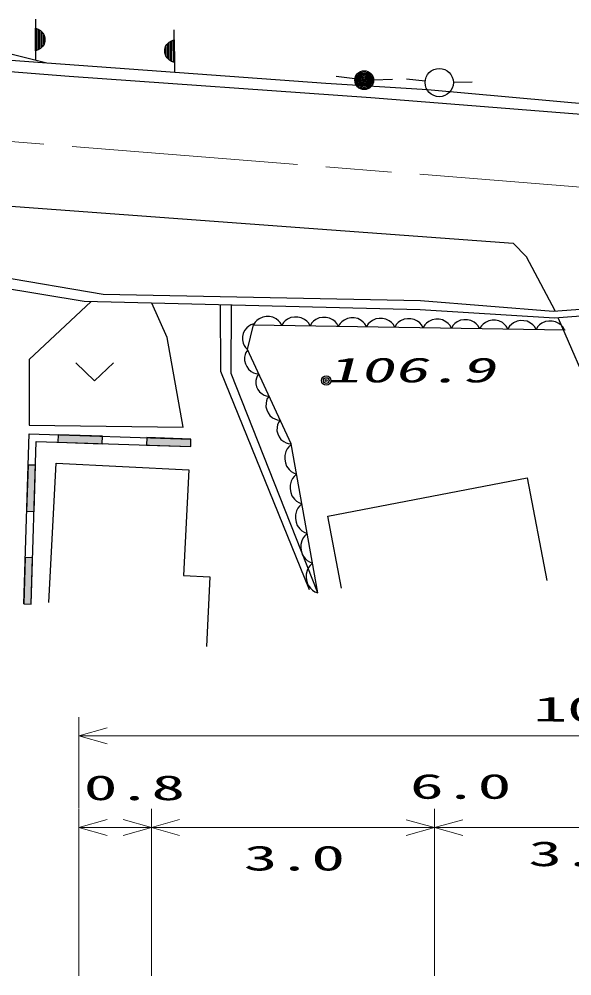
# Model space of a CAD drawing. Units: millimetres, scale not verified. Extents: x 40000 to 680000, y 20000 to 380000.
# Drawn here: x 122423 to 151746, y 242103 to 292844 of the extents above; entities that cross this region are included whole.
import ezdxf
from ezdxf.enums import TextEntityAlignment as Align

# ---------------------------------------------------------------- set-up
doc = ezdxf.new("R2010")
doc.units = ezdxf.units.MM
doc.header["$LTSCALE"] = 1000
doc.linetypes.add('CHAIN', pattern=[18.5, 12, -1.5, 3.5, -1.5])
for name, color, linetype, lineweight in [('M-BGD', 7, 'Continuous', 25), ('M-BMK', 2, 'CHAIN', 13), ('M-STR-HTXT', 7, 'Continuous', 13)]:
    doc.layers.add(name, color=color, linetype=linetype, lineweight=lineweight)
doc.styles.add('ＭＳ ゴシック', font='')
doc.styles.get('ＭＳ ゴシック').set_extended_font_data('MS Gothic')

msp = doc.modelspace()

# ---------------------------------------------------------------- hatches: boundary and pattern name
at = {"layer": 'M-BGD'}
for points in [[(124483, 270404), (126830, 270326), (126843, 270726), (124496, 270803)], [(129177, 270248), (131525, 270171), (131538, 270570), (129191, 270648)], [(123218, 266728), (123296, 269184), (122896, 269197), (122819, 266740)], [(123064, 261814), (123141, 264271), (122741, 264284), (122664, 261827)]]:
    msp.add_hatch(color=256, dxfattribs=at).paths.add_polyline_path(points)

# ---------------------------------------------------------------- linework, layer by layer
for p, q in [((123288, 292844), (123288, 290680)), ((123288, 292362), (123432, 292314)), ((123288, 291163), (123288, 292362)), ((123360, 291211), (123360, 292314)), ((123432, 292314), (123552, 292242)), ((123432, 292290), (123432, 291235)), ((130635, 292270), (130667, 290032)), ((101222, 292226), (123891, 290529)), ((123504, 291259), (123504, 292266)), ((123552, 292242), (123672, 292122)), ((123576, 292194), (123576, 291330)), ((123648, 291402), (123648, 292122)), ((123672, 292122), (123744, 292002)), ((123720, 292002), (123720, 291522)), ((123744, 292002), (123792, 291858)), ((123792, 291858), (123792, 291666)), ((125077, 289808), (101392, 291592)), ((119483, 291633), (123891, 290529)), ((123552, 291282), (123432, 291211)), ((123672, 291402), (123552, 291282)), ((123744, 291522), (123672, 291402)), ((123792, 291666), (123744, 291522)), ((130146, 291240), (130192, 291384)), ((130192, 291384), (130262, 291505)), ((130223, 290905), (130216, 291385)), ((130262, 291505), (130380, 291627)), ((130286, 291506), (130296, 290786)), ((130369, 290715), (130357, 291579)), ((130380, 291627), (130499, 291701)), ((130428, 291652), (130442, 290644)), ((130499, 291701), (130643, 291751)), ((130515, 290621), (130500, 291677)), ((130571, 291702), (130587, 290598)), ((130643, 291751), (130660, 290551)), ((123432, 291211), (123288, 291163)), ((130149, 291048), (130146, 291240)), ((130199, 290905), (130149, 291048)), ((130272, 290786), (130199, 290905)), ((130394, 290667), (130272, 290786)), ((123891, 290529), (138702, 289442)), ((130515, 290597), (130394, 290667)), ((130660, 290551), (130515, 290597)), ((141075, 288663), (125077, 289808)), ((140235, 289671), (139245, 289807)), ((138702, 289442), (144079, 289110)), ((141230, 289622), (142229, 289658)), ((143962, 289560), (142968, 289665)), ((145457, 289498), (146457, 289520)), ((144079, 289110), (158531, 287813)), ((158918, 287263), (141075, 288663)), ((106997, 284021), (137790, 281762)), ((137790, 281762), (148629, 280955)), ((148629, 280955), (149345, 280238)), ((150865, 277366), (149345, 280238)), ((120815, 279290), (126883, 278265)), ((125879, 277872), (120790, 278716)), ((126883, 278265), (143719, 277925)), ((126252, 277863), (122962, 274794)), ((143697, 277425), (125879, 277872)), ((130282, 275951), (129463, 277782)), ((133127, 274157), (133107, 277691)), ((133667, 274049), (133688, 277676)), ((143719, 277925), (150753, 277357)), ((150753, 277357), (155156, 277685)), ((135525, 277071), (135345, 277043)), ((135705, 277068), (135525, 277071)), ((135884, 277035), (135705, 277068)), ((137024, 277046), (136844, 277019)), ((137204, 277044), (137024, 277046)), ((150820, 276977), (143697, 277425)), ((155376, 277339), (150820, 276977)), ((134612, 276565), (134504, 276476)), ((134542, 275315), (134858, 276631)), ((134713, 276627), (134612, 276565)), ((134869, 276676), (134713, 276627)), ((134950, 276780), (134858, 276631)), ((134858, 276631), (151393, 276365)), ((135042, 276868), (134950, 276780)), ((135163, 276956), (135042, 276868)), ((135345, 277043), (135163, 276956)), ((136063, 276942), (135884, 277035)), ((136181, 276850), (136063, 276942)), ((136270, 276759), (136181, 276850)), ((136357, 276607), (136270, 276759)), ((136450, 276756), (136357, 276607)), ((136541, 276844), (136450, 276756)), ((136663, 276932), (136541, 276844)), ((136844, 277019), (136663, 276932)), ((137384, 277011), (137204, 277044)), ((137562, 276918), (137384, 277011)), ((137681, 276826), (137562, 276918)), ((137769, 276734), (137681, 276826)), ((137857, 276583), (137769, 276734)), ((137949, 276732), (137857, 276583)), ((138041, 276820), (137949, 276732)), ((138162, 276908), (138041, 276820)), ((138343, 276995), (138162, 276908)), ((138524, 277022), (138343, 276995)), ((138704, 277019), (138524, 277022)), ((138883, 276986), (138704, 277019)), ((139062, 276894), (138883, 276986)), ((139180, 276802), (139062, 276894)), ((139269, 276710), (139180, 276802)), ((139356, 276559), (139269, 276710)), ((139449, 276707), (139356, 276559)), ((139540, 276796), (139449, 276707)), ((139661, 276884), (139540, 276796)), ((139843, 276971), (139661, 276884)), ((140023, 276998), (139843, 276971)), ((140203, 276995), (140023, 276998)), ((140383, 276962), (140203, 276995)), ((140561, 276869), (140383, 276962)), ((140680, 276778), (140561, 276869)), ((140768, 276686), (140680, 276778)), ((140856, 276535), (140768, 276686)), ((140948, 276683), (140856, 276535)), ((141039, 276772), (140948, 276683)), ((141161, 276860), (141039, 276772)), ((141342, 276947), (141161, 276860)), ((141523, 276974), (141342, 276947)), ((141703, 276971), (141523, 276974)), ((141882, 276938), (141703, 276971)), ((142060, 276845), (141882, 276938)), ((142179, 276753), (142060, 276845)), ((142267, 276662), (142179, 276753)), ((142355, 276511), (142267, 276662)), ((142447, 276659), (142355, 276511)), ((142539, 276748), (142447, 276659)), ((142660, 276836), (142539, 276748)), ((142842, 276923), (142660, 276836)), ((143022, 276950), (142842, 276923)), ((143202, 276947), (143022, 276950)), ((143381, 276914), (143202, 276947)), ((143560, 276821), (143381, 276914)), ((143678, 276729), (143560, 276821)), ((143767, 276638), (143678, 276729)), ((143854, 276486), (143767, 276638)), ((143947, 276635), (143854, 276486)), ((144038, 276723), (143947, 276635)), ((144160, 276811), (144038, 276723)), ((144341, 276898), (144160, 276811)), ((144521, 276926), (144341, 276898)), ((144701, 276923), (144521, 276926)), ((144881, 276890), (144701, 276923)), ((145059, 276797), (144881, 276890)), ((145178, 276705), (145059, 276797)), ((145266, 276614), (145178, 276705)), ((145354, 276462), (145266, 276614)), ((145446, 276611), (145354, 276462)), ((145538, 276699), (145446, 276611)), ((145659, 276787), (145538, 276699)), ((145840, 276874), (145659, 276787)), ((146021, 276901), (145840, 276874)), ((146201, 276898), (146021, 276901)), ((146380, 276866), (146201, 276898)), ((146559, 276773), (146380, 276866)), ((146677, 276681), (146559, 276773)), ((146766, 276589), (146677, 276681)), ((146853, 276438), (146766, 276589)), ((146946, 276586), (146853, 276438)), ((147037, 276675), (146946, 276586)), ((147158, 276763), (147037, 276675)), ((147340, 276850), (147158, 276763)), ((147520, 276877), (147340, 276850)), ((147700, 276874), (147520, 276877)), ((147880, 276841), (147700, 276874)), ((148058, 276749), (147880, 276841)), ((148177, 276657), (148058, 276749)), ((148265, 276565), (148177, 276657)), ((148353, 276414), (148265, 276565)), ((148445, 276562), (148353, 276414)), ((148536, 276651), (148445, 276562)), ((148658, 276739), (148536, 276651)), ((148839, 276826), (148658, 276739)), ((149020, 276853), (148839, 276826)), ((149200, 276850), (149020, 276853)), ((149379, 276817), (149200, 276850)), ((149557, 276724), (149379, 276817)), ((149676, 276632), (149557, 276724)), ((149764, 276541), (149676, 276632)), ((149852, 276390), (149764, 276541)), ((150036, 276627), (149944, 276538)), ((150157, 276715), (150036, 276627)), ((150339, 276802), (150157, 276715)), ((150519, 276829), (150339, 276802)), ((150699, 276826), (150519, 276829)), ((150878, 276793), (150699, 276826)), ((151057, 276700), (150878, 276793)), ((151026, 276993), (156867, 263410)), ((151175, 276608), (151057, 276700)), ((151264, 276517), (151175, 276608)), ((134317, 276175), (134277, 276012)), ((134383, 276332), (134317, 276175)), ((134504, 276476), (134383, 276332)), ((149944, 276538), (149852, 276390)), ((151351, 276365), (151264, 276517)), ((131124, 271211), (130282, 275951)), ((134277, 276012), (134265, 275842)), ((134265, 275842), (134308, 275659)), ((134308, 275659), (134363, 275531)), ((134363, 275531), (134425, 275429)), ((134415, 275055), (134386, 274918)), ((134456, 275167), (134415, 275055)), ((134425, 275429), (134542, 275315)), ((134548, 275302), (134456, 275167)), ((136858, 270312), (134542, 275315)), ((122962, 274794), (122962, 271318)), ((125427, 274615), (126427, 273655)), ((126427, 273655), (127427, 274614)), ((134386, 274918), (134381, 274731)), ((134381, 274731), (134426, 274566)), ((134426, 274566), (134496, 274414)), ((137827, 262573), (133127, 274157)), ((138278, 262413), (133667, 274049)), ((134496, 274414), (134592, 274273)), ((134592, 274273), (134739, 274156)), ((134739, 274156), (134862, 274090)), ((134862, 274090), (134974, 274049)), ((134974, 274049), (135136, 274032)), ((135136, 274032), (135051, 273906)), ((134986, 273676), (134980, 273501)), ((134980, 273501), (135022, 273349)), ((135013, 273803), (134986, 273676)), ((135051, 273906), (135013, 273803)), ((135022, 273349), (135088, 273207)), ((135088, 273207), (135177, 273077)), ((135177, 273077), (135313, 272968)), ((135313, 272968), (135428, 272906)), ((135428, 272906), (135531, 272868)), ((135549, 272606), (135520, 272469)), ((135531, 272868), (135682, 272852)), ((135590, 272717), (135549, 272606)), ((135682, 272852), (135590, 272717)), ((135520, 272469), (135514, 272281)), ((135514, 272281), (135560, 272117)), ((135560, 272117), (135630, 271964)), ((135630, 271964), (135726, 271824)), ((135726, 271824), (135873, 271707)), ((135873, 271707), (135996, 271640)), ((135996, 271640), (136108, 271599)), ((136108, 271599), (136270, 271582)), ((136270, 271582), (136178, 271447)), ((122962, 271318), (131124, 271211)), ((136108, 271199), (136102, 271011)), ((136102, 271011), (136148, 270847)), ((136137, 271336), (136108, 271199)), ((136178, 271447), (136137, 271336)), ((122664, 261827), (122948, 270855)), ((122948, 270855), (131538, 270570)), ((131525, 270171), (131538, 270570)), ((136148, 270847), (136218, 270694)), ((136218, 270694), (136314, 270554)), ((136314, 270554), (136461, 270437)), ((123064, 261814), (123335, 270442)), ((123335, 270442), (131525, 270171)), ((136461, 270437), (136584, 270370)), ((136645, 270050), (136573, 269907)), ((136584, 270370), (136696, 270329)), ((136722, 270162), (136645, 270050)), ((136696, 270329), (136858, 270312)), ((136863, 270284), (136722, 270162)), ((138278, 262413), (136858, 270312)), ((136573, 269907), (136513, 269701)), ((136513, 269701), (136515, 269507)), ((136515, 269507), (136549, 269318)), ((123999, 261899), (124381, 269303)), ((124381, 269303), (131432, 268939)), ((131432, 268939), (131143, 263334)), ((136549, 269318), (136614, 269135)), ((136614, 269135), (136743, 268963)), ((136743, 268963), (136860, 268854)), ((136928, 268476), (136856, 268333)), ((136860, 268854), (136971, 268776)), ((137005, 268587), (136928, 268476)), ((136971, 268776), (137146, 268710)), ((137146, 268710), (137005, 268587)), ((138793, 266487), (149369, 268510)), ((149369, 268510), (150410, 263067)), ((136856, 268333), (136796, 268127)), ((136796, 268127), (136798, 267932)), ((136798, 267932), (136832, 267743)), ((136832, 267743), (136898, 267560)), ((136898, 267560), (137026, 267388)), ((137026, 267388), (137143, 267279)), ((137211, 266901), (137139, 266759)), ((137143, 267279), (137255, 267202)), ((137288, 267013), (137211, 266901)), ((137255, 267202), (137429, 267136)), ((137429, 267136), (137288, 267013)), ((137139, 266759), (137079, 266553)), ((137079, 266553), (137081, 266358)), ((139525, 262665), (138793, 266487)), ((137081, 266358), (137115, 266169)), ((137115, 266169), (137181, 265986)), ((137181, 265986), (137309, 265814)), ((137309, 265814), (137426, 265705)), ((137426, 265705), (137538, 265627)), ((137572, 265439), (137494, 265327)), ((137538, 265627), (137712, 265561)), ((137712, 265561), (137572, 265439)), ((137422, 265184), (137362, 264978)), ((137362, 264978), (137364, 264784)), ((137494, 265327), (137422, 265184)), ((137364, 264784), (137398, 264595)), ((137398, 264595), (137464, 264412)), ((137464, 264412), (137592, 264240)), ((137592, 264240), (137709, 264131)), ((137709, 264131), (137821, 264053)), ((137855, 263864), (137777, 263753)), ((137821, 264053), (137995, 263987)), ((137995, 263987), (137855, 263864)), ((137705, 263610), (137645, 263404)), ((137645, 263404), (137647, 263209)), ((137777, 263753), (137705, 263610)), ((131143, 263334), (132547, 263262)), ((132547, 263262), (132356, 259572)), ((137647, 263209), (137681, 263020)), ((137681, 263020), (137747, 262837)), ((137747, 262837), (137875, 262665)), ((137875, 262665), (137992, 262556)), ((137992, 262556), (138104, 262479)), ((138104, 262479), (138278, 262413))]:
    msp.add_line(p, q, dxfattribs=at)
for points in [[(124483, 270404), (126830, 270326), (126843, 270726), (124496, 270803)], [(129177, 270248), (131525, 270171), (131538, 270570), (129191, 270648)], [(123218, 266728), (123296, 269184), (122896, 269197), (122819, 266740)], [(123064, 261814), (123141, 264271), (122741, 264284), (122664, 261827)]]:
    msp.add_lwpolyline(points, close=True, dxfattribs=at)
for centre, radius in [((140731, 289604), 500), ((140731, 289604), 440), ((140731, 289604), 380), ((140731, 289604), 320), ((140731, 289604), 260), ((140731, 289604), 200), ((140731, 289604), 140), ((144708, 289481), 750), ((140731, 289604), 80), ((140731, 289604), 20), ((138716, 273678), 250), ((138716, 273678), 150), ((138716, 273678), 50)]:
    msp.add_circle(centre, radius, dxfattribs=at)
at = {"layer": 'M-BMK'}
msp.add_line((69915, 290537), (158028, 283461), dxfattribs=at)
at = {"layer": 'M-STR-HTXT'}
for p, q in [((125587, 250995), (125588, 255831)), ((125587, 254832), (127087, 255251)), ((127087, 254411), (125587, 254832)), ((125587, 254832), (177048, 254821)), ((125585, 242106), (125587, 250970)), ((129439, 250969), (129437, 242106)), ((144457, 250966), (144455, 242103)), ((125586, 249970), (127086, 250390)), ((127939, 250390), (129439, 249969)), ((129439, 249969), (130938, 250389)), ((142957, 250387), (144457, 249966)), ((144457, 249966), (145956, 250386)), ((127086, 249550), (125586, 249970)), ((125586, 249970), (129439, 249969)), ((129439, 249969), (127939, 249550)), ((130938, 249549), (129439, 249969)), ((129439, 249969), (144457, 249966)), ((144457, 249966), (142957, 249547)), ((145956, 249546), (144457, 249966)), ((144457, 249966), (159476, 249963))]:
    msp.add_line(p, q, dxfattribs=at)

# ---------------------------------------------------------------- texts
at = {"layer": 'M-BGD', "style": 'ＭＳ ゴシック', "oblique": 15, "width": 2}
msp.add_text('106.9', height=1319, rotation=359.988, dxfattribs=at).set_placement((138712, 273182), align=Align.BOTTOM_LEFT)
at = {"layer": 'M-STR-HTXT', "style": 'ＭＳ ゴシック', "width": 2}
for s, p in [('10.4', (149700, 255198)), ('0.8', (125848, 251026)), ('6.0', (143153, 251098)), ('3.0', (149433, 247526)), ('3.0', (134333, 247294))]:
    msp.add_text(s, height=1319, rotation=359.988, dxfattribs=at).set_placement(p, align=Align.BOTTOM_LEFT)

doc.saveas('drawing.dxf')
